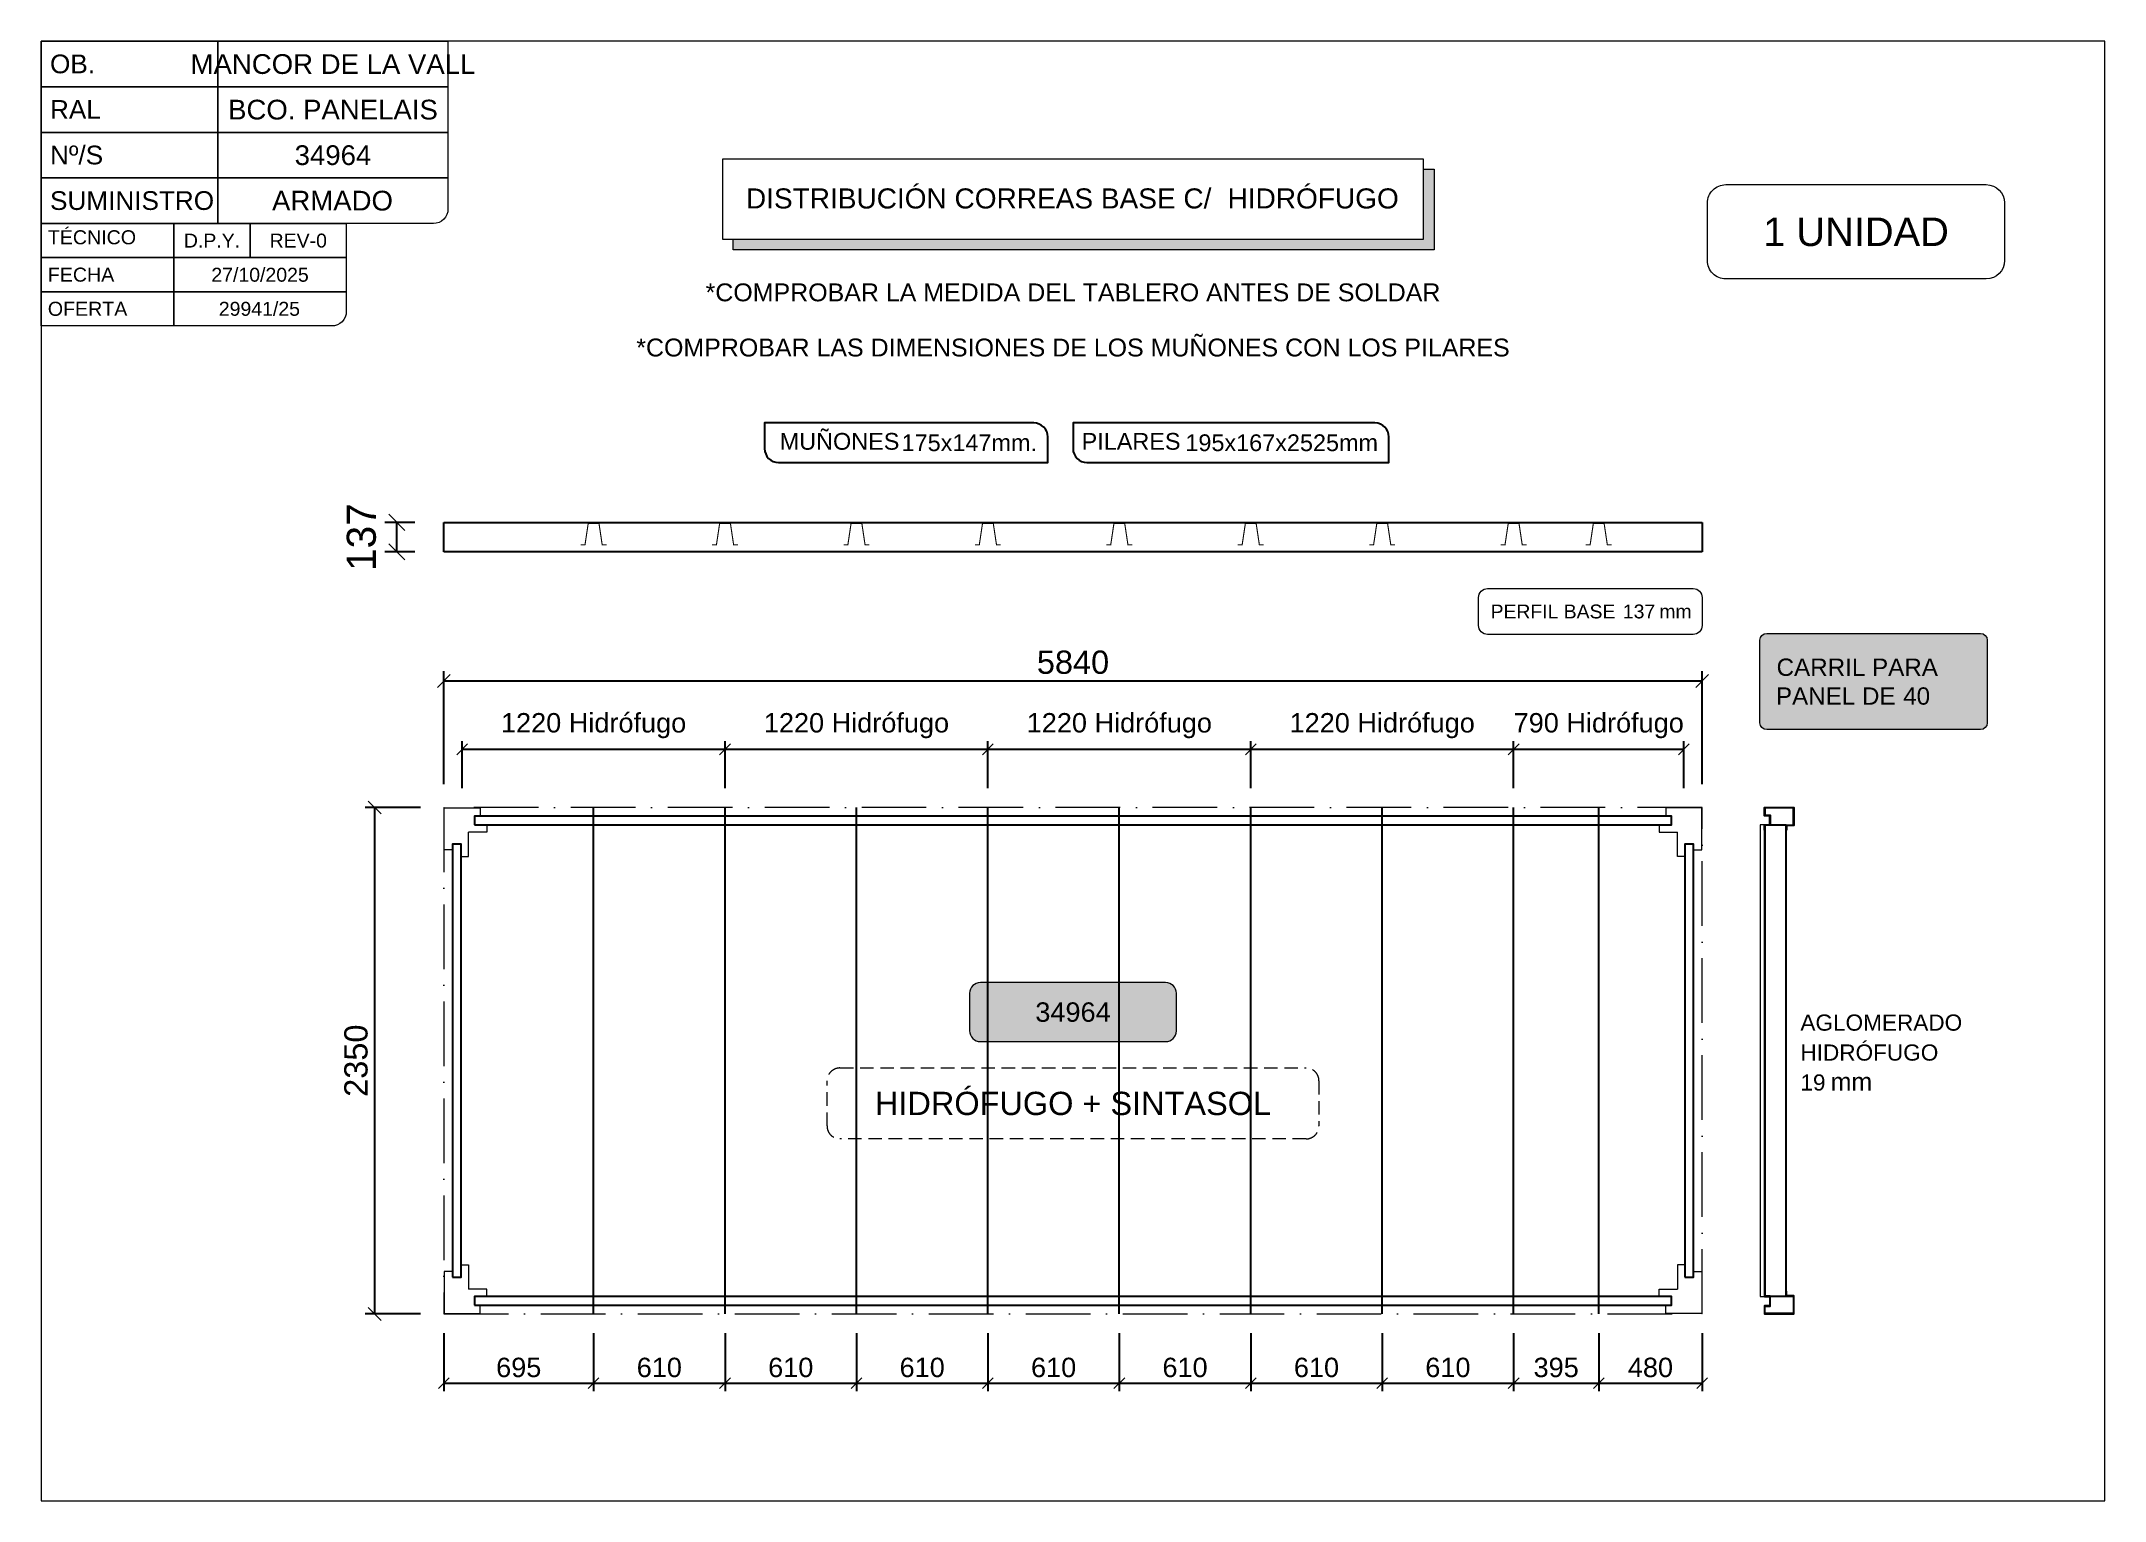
# Model space of a CAD drawing. Header units: millimetres. Extents: x 393890 to 403467, y -111189 to -104417.
import ezdxf
from ezdxf.enums import TextEntityAlignment as Align

# ---------------------------------------------------------------- set-up
doc = ezdxf.new("R2010")
doc.units = ezdxf.units.MM
doc.header["$LTSCALE"] = 25
doc.header["$PDMODE"] = 35
doc.header["$PDSIZE"] = 5
doc.linetypes.add('ACAD_ISO10W100', pattern=[18, 12, -3, 0, -3])
doc.linetypes.add('TRAZOS2', pattern=[0.375, 0.25, -0.125])
for name, color, linetype in [('_A-SOMBREJAT BLANC', 7, 'Continuous'), ('ALZ-CER-DIB', 8, 'Continuous'), ('ALZ-EST-BA-DIB', 3, 'Continuous'), ('CARRIL', 8, 'Continuous'), ('CORREAS', 4, 'Continuous'), ('PL-CER-DIB', 3, 'Continuous'), ('SOMBRAS', 7, 'Continuous'), ('TEXTO', 2, 'Continuous')]:
    doc.layers.add(name, color=color, linetype=linetype)
for name, color, linetype, lineweight in [('Cotas', 1, 'Continuous', 13), ('PL-LIM-CASETA', 8, 'ACAD_ISO10W100', 9), ('PL-PILARES', 2, 'Continuous', 18)]:
    doc.layers.add(name, color=color, linetype=linetype, lineweight=lineweight)
doc.styles.add('ARIAL', font='arial.ttf')
doc.styles.get("Standard").update_dxf_attribs({"font": 'arial.ttf'})
doc.dimstyles.new('PMP-T-50', dxfattribs={"dimscale": 50, "dimtxt": 1.8, "dimasz": 1, "dimexe": 0.75, "dimexo": 1.8, "dimgap": 0.5400000000000001, "dimtad": 1, "dimdec": 0, "dimtxsty": 'ARIAL', "dimblk1": 'OBLIQUE', "dimblk2": 'OBLIQUE', "dimsah": 1, "dimcen": 1, "dimdle": 0.75, "dimazin": 3, "dimtfac": 1, "dimtdec": 0, "dimtmove": 0, "dimatfit": 3, "dimldrblk": 'OBLIQUE'})
doc.dimstyles.new('PMP-T-60', dxfattribs={"dimscale": 60, "dimtxt": 1.8, "dimasz": 1, "dimexe": 0.75, "dimexo": 1.8, "dimgap": 0.5400000000000001, "dimtad": 1, "dimdec": 0, "dimtxsty": 'ARIAL', "dimblk1": 'OBLIQUE', "dimblk2": 'OBLIQUE', "dimsah": 1, "dimcen": 1, "dimdle": 0.75, "dimazin": 3, "dimtfac": 1, "dimtdec": 0, "dimtmove": 0, "dimatfit": 3, "dimldrblk": 'OBLIQUE'})
doc.dimstyles.new('PMP-T-75', dxfattribs={"dimscale": 75, "dimtxt": 1.8, "dimasz": 1, "dimexe": 0.75, "dimexo": 1.8, "dimgap": 0.5400000000000001, "dimtad": 1, "dimdec": 0, "dimtxsty": 'ARIAL', "dimblk1": 'OBLIQUE', "dimblk2": 'OBLIQUE', "dimsah": 1, "dimcen": 1, "dimdle": 0.75, "dimazin": 3, "dimtfac": 1, "dimtdec": 0, "dimtmove": 0, "dimatfit": 3, "dimldrblk": 'OBLIQUE'})

# ---------------------------------------------------------------- blocks, each defined once
blk = doc.blocks.new('_OBLIQUE')
at = {"color": 0, "linetype": 'ByBlock'}
blk.add_line((-0.5, -0.5), (0.5, 0.5), dxfattribs=at)
blk = doc.blocks.new('*D1')
for p, q in [((395758.50298329355, -110412.4), (395758.50298329355, -110680.9)), ((396453.50298329355, -110412.4), (396453.50298329355, -110680.9)), ((395758.50298329355, -110643.4), (396453.50298329355, -110643.4))]:
    blk.add_line(p, q)
at = {"layer": 'Defpoints'}
for p in [(395758.50298329355, -110322.4), (396453.50298329355, -110322.4), (395758.50298329355, -110643.4)]:
    blk.add_point(p, dxfattribs=at)
at = {"layer": 'Cotas', "xscale": 50, "yscale": 50, "rotation": 180}
blk.add_blockref('_OBLIQUE', (395758.50298329355, -110643.4), dxfattribs=at)
at = {"layer": 'Cotas', "xscale": 50, "yscale": 50}
blk.add_blockref('_OBLIQUE', (396453.50298329355, -110643.4), dxfattribs=at)
at = {"layer": 'Cotas', "insert": (396106.00298329355, -110571.4), "char_height": 90, "attachment_point": 5, "style": 'ARIAL'}
blk.add_mtext('695', dxfattribs=at)
blk = doc.blocks.new('*D52')
for p, q in [((396453.50298329355, -110412.4), (396453.50298329355, -110680.9)), ((397063.50298329355, -110412.4), (397063.50298329355, -110680.9)), ((396453.50298329355, -110643.4), (397063.50298329355, -110643.4))]:
    blk.add_line(p, q)
at = {"layer": 'Defpoints'}
for p in [(396453.50298329355, -110322.4), (397063.50298329355, -110322.4), (396453.50298329355, -110643.4)]:
    blk.add_point(p, dxfattribs=at)
at = {"layer": 'Cotas', "xscale": 50, "yscale": 50, "rotation": 180}
blk.add_blockref('_OBLIQUE', (396453.50298329355, -110643.4), dxfattribs=at)
at = {"layer": 'Cotas', "xscale": 50, "yscale": 50}
blk.add_blockref('_OBLIQUE', (397063.50298329355, -110643.4), dxfattribs=at)
at = {"layer": 'Cotas', "insert": (396758.50298329355, -110571.4), "char_height": 90, "attachment_point": 5, "style": 'ARIAL'}
blk.add_mtext('610', dxfattribs=at)
blk = doc.blocks.new('*D53')
for p, q in [((397063.50298329355, -110412.4), (397063.50298329355, -110680.9)), ((397673.50298329355, -110412.4), (397673.50298329355, -110680.9)), ((397063.50298329355, -110643.4), (397673.50298329355, -110643.4))]:
    blk.add_line(p, q)
at = {"layer": 'Defpoints'}
for p in [(397063.50298329355, -110322.4), (397673.50298329355, -110322.4), (397063.50298329355, -110643.4)]:
    blk.add_point(p, dxfattribs=at)
at = {"layer": 'Cotas', "xscale": 50, "yscale": 50, "rotation": 180}
blk.add_blockref('_OBLIQUE', (397063.50298329355, -110643.4), dxfattribs=at)
at = {"layer": 'Cotas', "xscale": 50, "yscale": 50}
blk.add_blockref('_OBLIQUE', (397673.50298329355, -110643.4), dxfattribs=at)
at = {"layer": 'Cotas', "insert": (397368.50298329355, -110571.4), "char_height": 90, "attachment_point": 5, "style": 'ARIAL'}
blk.add_mtext('610', dxfattribs=at)
blk = doc.blocks.new('*D69')
for p, q in [((397673.50298329355, -110412.4), (397673.50298329355, -110680.9)), ((398283.50298329355, -110412.4), (398283.50298329355, -110680.9)), ((397673.50298329355, -110643.4), (398283.50298329355, -110643.4))]:
    blk.add_line(p, q)
at = {"layer": 'Defpoints'}
for p in [(397673.50298329355, -110322.4), (398283.50298329355, -110322.4), (397673.50298329355, -110643.4)]:
    blk.add_point(p, dxfattribs=at)
at = {"layer": 'Cotas', "xscale": 50, "yscale": 50, "rotation": 180}
blk.add_blockref('_OBLIQUE', (397673.50298329355, -110643.4), dxfattribs=at)
at = {"layer": 'Cotas', "xscale": 50, "yscale": 50}
blk.add_blockref('_OBLIQUE', (398283.50298329355, -110643.4), dxfattribs=at)
at = {"layer": 'Cotas', "insert": (397978.50298329355, -110571.4), "char_height": 90, "attachment_point": 5, "style": 'ARIAL'}
blk.add_mtext('610', dxfattribs=at)
blk = doc.blocks.new('*D70')
for p, q in [((398283.50298329355, -110412.4), (398283.50298329355, -110680.9)), ((398893.50298329355, -110412.4), (398893.50298329355, -110680.9)), ((398283.50298329355, -110643.4), (398893.50298329355, -110643.4))]:
    blk.add_line(p, q)
at = {"layer": 'Defpoints'}
for p in [(398283.50298329355, -110322.4), (398893.50298329355, -110322.4), (398283.50298329355, -110643.4)]:
    blk.add_point(p, dxfattribs=at)
at = {"layer": 'Cotas', "xscale": 50, "yscale": 50, "rotation": 180}
blk.add_blockref('_OBLIQUE', (398283.50298329355, -110643.4), dxfattribs=at)
at = {"layer": 'Cotas', "xscale": 50, "yscale": 50}
blk.add_blockref('_OBLIQUE', (398893.50298329355, -110643.4), dxfattribs=at)
at = {"layer": 'Cotas', "insert": (398588.50298329355, -110571.4), "char_height": 90, "attachment_point": 5, "style": 'ARIAL'}
blk.add_mtext('610', dxfattribs=at)
blk = doc.blocks.new('*D71')
for p, q in [((398893.50298329355, -110412.4), (398893.50298329355, -110680.9)), ((399503.50298329355, -110412.4), (399503.50298329355, -110680.9)), ((398893.50298329355, -110643.4), (399503.50298329355, -110643.4))]:
    blk.add_line(p, q)
at = {"layer": 'Defpoints'}
for p in [(398893.50298329355, -110322.4), (399503.50298329355, -110322.4), (398893.50298329355, -110643.4)]:
    blk.add_point(p, dxfattribs=at)
at = {"layer": 'Cotas', "xscale": 50, "yscale": 50, "rotation": 180}
blk.add_blockref('_OBLIQUE', (398893.50298329355, -110643.4), dxfattribs=at)
at = {"layer": 'Cotas', "xscale": 50, "yscale": 50}
blk.add_blockref('_OBLIQUE', (399503.50298329355, -110643.4), dxfattribs=at)
at = {"layer": 'Cotas', "insert": (399198.50298329355, -110571.4), "char_height": 90, "attachment_point": 5, "style": 'ARIAL'}
blk.add_mtext('610', dxfattribs=at)
blk = doc.blocks.new('*D72')
for p, q in [((399503.50298329355, -110412.4), (399503.50298329355, -110680.9)), ((400113.50298329355, -110412.4), (400113.50298329355, -110680.9)), ((399503.50298329355, -110643.4), (400113.50298329355, -110643.4))]:
    blk.add_line(p, q)
at = {"layer": 'Defpoints'}
for p in [(399503.50298329355, -110322.4), (400113.50298329355, -110322.4), (399503.50298329355, -110643.4)]:
    blk.add_point(p, dxfattribs=at)
at = {"layer": 'Cotas', "xscale": 50, "yscale": 50, "rotation": 180}
blk.add_blockref('_OBLIQUE', (399503.50298329355, -110643.4), dxfattribs=at)
at = {"layer": 'Cotas', "xscale": 50, "yscale": 50}
blk.add_blockref('_OBLIQUE', (400113.50298329355, -110643.4), dxfattribs=at)
at = {"layer": 'Cotas', "insert": (399808.50298329355, -110571.4), "char_height": 90, "attachment_point": 5, "style": 'ARIAL'}
blk.add_mtext('610', dxfattribs=at)
blk = doc.blocks.new('*D73')
for p, q in [((400113.50298329355, -110412.4), (400113.50298329355, -110680.9)), ((400723.50298329355, -110412.4), (400723.50298329355, -110680.9)), ((400113.50298329355, -110643.4), (400723.50298329355, -110643.4))]:
    blk.add_line(p, q)
at = {"layer": 'Defpoints'}
for p in [(400113.50298329355, -110322.4), (400723.50298329355, -110322.4), (400113.50298329355, -110643.4)]:
    blk.add_point(p, dxfattribs=at)
at = {"layer": 'Cotas', "xscale": 50, "yscale": 50, "rotation": 180}
blk.add_blockref('_OBLIQUE', (400113.50298329355, -110643.4), dxfattribs=at)
at = {"layer": 'Cotas', "xscale": 50, "yscale": 50}
blk.add_blockref('_OBLIQUE', (400723.50298329355, -110643.4), dxfattribs=at)
at = {"layer": 'Cotas', "insert": (400418.50298329355, -110571.4), "char_height": 90, "attachment_point": 5, "style": 'ARIAL'}
blk.add_mtext('610', dxfattribs=at)
blk = doc.blocks.new('*D74')
for p, q in [((400723.50298329355, -110412.4), (400723.50298329355, -110680.9)), ((401118.50298329355, -110412.4), (401118.50298329355, -110680.9)), ((400723.50298329355, -110643.4), (401118.50298329355, -110643.4))]:
    blk.add_line(p, q)
at = {"layer": 'Defpoints'}
for p in [(400723.50298329355, -110322.4), (401118.50298329355, -110322.4), (400723.50298329355, -110643.4)]:
    blk.add_point(p, dxfattribs=at)
at = {"layer": 'Cotas', "xscale": 50, "yscale": 50, "rotation": 180}
blk.add_blockref('_OBLIQUE', (400723.50298329355, -110643.4), dxfattribs=at)
at = {"layer": 'Cotas', "xscale": 50, "yscale": 50}
blk.add_blockref('_OBLIQUE', (401118.50298329355, -110643.4), dxfattribs=at)
at = {"layer": 'Cotas', "insert": (400921.00298329355, -110571.4), "char_height": 90, "attachment_point": 5, "style": 'ARIAL'}
blk.add_mtext('395', dxfattribs=at)
blk = doc.blocks.new('*D75')
for p, q in [((401118.50298329355, -110412.4), (401118.50298329355, -110680.9)), ((401598.50298329355, -110412.4), (401598.50298329355, -110680.9)), ((401118.50298329355, -110643.4), (401598.50298329355, -110643.4))]:
    blk.add_line(p, q)
at = {"layer": 'Defpoints'}
for p in [(401118.50298329355, -110322.4), (401598.50298329355, -110322.4), (401118.50298329355, -110643.4)]:
    blk.add_point(p, dxfattribs=at)
at = {"layer": 'Cotas', "xscale": 50, "yscale": 50, "rotation": 180}
blk.add_blockref('_OBLIQUE', (401118.50298329355, -110643.4), dxfattribs=at)
at = {"layer": 'Cotas', "xscale": 50, "yscale": 50}
blk.add_blockref('_OBLIQUE', (401598.50298329355, -110643.4), dxfattribs=at)
at = {"layer": 'Cotas', "insert": (401358.50298329355, -110571.4), "char_height": 90, "attachment_point": 5, "style": 'ARIAL'}
blk.add_mtext('480', dxfattribs=at)
blk = doc.blocks.new('*D76')
for p, q in [((395758.50298329355, -107864.4), (395758.50298329355, -107340.4)), ((401598.50298329355, -107864.4), (401598.50298329355, -107340.4)), ((395758.50298329355, -107385.4), (401598.50298329355, -107385.4))]:
    blk.add_line(p, q)
at = {"layer": 'Defpoints'}
for p in [(395758.50298329355, -107385.4), (395758.50298329355, -107972.4), (401598.50298329355, -107972.4)]:
    blk.add_point(p, dxfattribs=at)
at = {"layer": 'Cotas', "xscale": 60, "yscale": 60, "rotation": 180}
blk.add_blockref('_OBLIQUE', (395758.50298329355, -107385.4), dxfattribs=at)
at = {"layer": 'Cotas', "xscale": 60, "yscale": 60}
blk.add_blockref('_OBLIQUE', (401598.50298329355, -107385.4), dxfattribs=at)
at = {"layer": 'Cotas', "insert": (398678.50298329355, -107299), "char_height": 108, "attachment_point": 5, "style": 'ARIAL'}
blk.add_mtext('5840', dxfattribs=at)
blk = doc.blocks.new('*D77')
for p, q in [((395843.50298329355, -107882.4), (395843.50298329355, -107664.9)), ((395843.50298329355, -107702.4), (397063.50298329355, -107702.4)), ((397063.50298329355, -107882.4), (397063.50298329355, -107664.9))]:
    blk.add_line(p, q)
at = {"layer": 'Defpoints'}
for p in [(395843.50298329355, -107702.4), (395843.50298329355, -107972.4), (397063.50298329355, -107972.4)]:
    blk.add_point(p, dxfattribs=at)
at = {"layer": 'Cotas', "xscale": 50, "yscale": 50, "rotation": 180}
blk.add_blockref('_OBLIQUE', (395843.50298329355, -107702.4), dxfattribs=at)
at = {"layer": 'Cotas', "xscale": 50, "yscale": 50}
blk.add_blockref('_OBLIQUE', (397063.50298329355, -107702.4), dxfattribs=at)
at = {"layer": 'Cotas', "insert": (396453.50298329355, -107592.9), "char_height": 90, "attachment_point": 5, "style": 'ARIAL'}
blk.add_mtext('1220 Hidrófugo', dxfattribs=at)
blk = doc.blocks.new('*D78')
for p, q in [((397063.50298329355, -107882.4), (397063.50298329355, -107664.9)), ((397063.50298329355, -107702.4), (398283.50298329355, -107702.4)), ((398283.50298329355, -107882.4), (398283.50298329355, -107664.9))]:
    blk.add_line(p, q)
at = {"layer": 'Defpoints'}
for p in [(397063.50298329355, -107702.4), (397063.50298329355, -107972.4), (398283.50298329355, -107972.4)]:
    blk.add_point(p, dxfattribs=at)
at = {"layer": 'Cotas', "xscale": 50, "yscale": 50, "rotation": 180}
blk.add_blockref('_OBLIQUE', (397063.50298329355, -107702.4), dxfattribs=at)
at = {"layer": 'Cotas', "xscale": 50, "yscale": 50}
blk.add_blockref('_OBLIQUE', (398283.50298329355, -107702.4), dxfattribs=at)
at = {"layer": 'Cotas', "insert": (397673.50298329355, -107592.9), "char_height": 90, "attachment_point": 5, "style": 'ARIAL'}
blk.add_mtext('1220 Hidrófugo', dxfattribs=at)
blk = doc.blocks.new('*D252')
for p, q in [((398283.50298329355, -107882.4), (398283.50298329355, -107664.9)), ((398283.50298329355, -107702.4), (399503.50298329355, -107702.4)), ((399503.50298329355, -107882.4), (399503.50298329355, -107664.9))]:
    blk.add_line(p, q)
at = {"layer": 'Defpoints'}
for p in [(398283.50298329355, -107702.4), (398283.50298329355, -107972.4), (399503.50298329355, -107972.4)]:
    blk.add_point(p, dxfattribs=at)
at = {"layer": 'Cotas', "xscale": 50, "yscale": 50, "rotation": 180}
blk.add_blockref('_OBLIQUE', (398283.50298329355, -107702.4), dxfattribs=at)
at = {"layer": 'Cotas', "xscale": 50, "yscale": 50}
blk.add_blockref('_OBLIQUE', (399503.50298329355, -107702.4), dxfattribs=at)
at = {"layer": 'Cotas', "insert": (398893.50298329355, -107592.9), "char_height": 90, "attachment_point": 5, "style": 'ARIAL'}
blk.add_mtext('1220 Hidrófugo', dxfattribs=at)
blk = doc.blocks.new('*D253')
for p, q in [((399503.50298329355, -107882.4), (399503.50298329355, -107664.9)), ((399503.50298329355, -107702.4), (400723.50298329355, -107702.4)), ((400723.50298329355, -107882.4), (400723.50298329355, -107664.9))]:
    blk.add_line(p, q)
at = {"layer": 'Defpoints'}
for p in [(399503.50298329355, -107702.4), (399503.50298329355, -107972.4), (400723.50298329355, -107972.4)]:
    blk.add_point(p, dxfattribs=at)
at = {"layer": 'Cotas', "xscale": 50, "yscale": 50, "rotation": 180}
blk.add_blockref('_OBLIQUE', (399503.50298329355, -107702.4), dxfattribs=at)
at = {"layer": 'Cotas', "xscale": 50, "yscale": 50}
blk.add_blockref('_OBLIQUE', (400723.50298329355, -107702.4), dxfattribs=at)
at = {"layer": 'Cotas', "insert": (400113.50298329355, -107592.9), "char_height": 90, "attachment_point": 5, "style": 'ARIAL'}
blk.add_mtext('1220 Hidrófugo', dxfattribs=at)
blk = doc.blocks.new('*D254')
for p, q in [((400723.50298329355, -107882.4), (400723.50298329355, -107664.9)), ((400723.50298329355, -107702.4), (401513.50298329355, -107702.4)), ((401513.50298329355, -107882.4), (401513.50298329355, -107664.9))]:
    blk.add_line(p, q)
at = {"layer": 'Defpoints'}
for p in [(400723.50298329355, -107702.4), (400723.50298329355, -107972.4), (401513.50298329355, -107972.4)]:
    blk.add_point(p, dxfattribs=at)
at = {"layer": 'Cotas', "xscale": 50, "yscale": 50, "rotation": 180}
blk.add_blockref('_OBLIQUE', (400723.50298329355, -107702.4), dxfattribs=at)
at = {"layer": 'Cotas', "xscale": 50, "yscale": 50}
blk.add_blockref('_OBLIQUE', (401513.50298329355, -107702.4), dxfattribs=at)
at = {"layer": 'Cotas', "insert": (401118.50298329355, -107592.9), "char_height": 90, "attachment_point": 5, "style": 'ARIAL'}
blk.add_mtext('790 Hidrófugo', dxfattribs=at)
blk = doc.blocks.new('*D255')
for p, q in [((395650.50298329355, -107972.4), (395392.50298329355, -107972.4)), ((395437.50298329355, -110322.4), (395437.50298329355, -107972.4)), ((395650.50298329355, -110322.4), (395392.50298329355, -110322.4))]:
    blk.add_line(p, q)
at = {"layer": 'Defpoints'}
for p in [(395758.50298329355, -107972.4), (395437.50298329355, -110322.4), (395758.50298329355, -110322.4)]:
    blk.add_point(p, dxfattribs=at)
at = {"layer": 'Cotas', "xscale": 60, "yscale": 60}
for p, rotation in [((395437.50298329355, -107972.4), 90), ((395437.50298329355, -110322.4), 270)]:
    blk.add_blockref('_OBLIQUE', p, dxfattribs=dict(at, rotation=rotation))
at = {"layer": 'Cotas', "insert": (395351.10298329353, -109147.4), "char_height": 108, "attachment_point": 5, "rotation": 90, "style": 'ARIAL'}
blk.add_mtext('2350', dxfattribs=at)
blk = doc.blocks.new('CORREA BASE')
at = {"layer": 'ALZ-CER-DIB', "const_width": 5}
blk.add_lwpolyline([(-60, -100), (-40, -100), (-25, 0), (25, 0), (40, -100), (60, -100)], dxfattribs=at)
blk = doc.blocks.new('*D318')
for p, q in [((395623.50298329355, -106649.4), (395484.25298329355, -106649.4)), ((395540.50298329355, -106786.4), (395540.50298329355, -106649.4)), ((395623.50298329355, -106786.4), (395484.25298329355, -106786.4))]:
    blk.add_line(p, q)
at = {"layer": 'Defpoints'}
for p in [(395758.50298329355, -106649.4), (395540.50298329355, -106786.4), (395758.50298329355, -106786.4)]:
    blk.add_point(p, dxfattribs=at)
at = {"layer": 'Cotas', "xscale": 75, "yscale": 75}
for p, rotation in [((395540.50298329355, -106649.4), 270), ((395540.50298329355, -106786.4), 90)]:
    blk.add_blockref('_OBLIQUE', p, dxfattribs=dict(at, rotation=rotation))
at = {"layer": 'Cotas', "insert": (395376.25298329355, -106717.9), "char_height": 135, "attachment_point": 5, "rotation": 90, "style": 'ARIAL'}
blk.add_mtext('137', dxfattribs=at)
blk = doc.blocks.new('BLOQUE TABLERO SECCIÓN')
at = {"layer": 'TEXTO', "style": 'ARIAL'}
blk.add_text('mm', height=82.86719530218696, dxfattribs=at).set_placement((140.3872687756084, 0))
for tag, p in [('TIPO_TABLERO', (5.82077e-11, 255.7915899659128)), ('TABLERO', (0, 116.7941578751342)), ('NÚMERO_GROSOR_TABLERO', (0, -22.20327421555703))]:
    blk.add_attdef(tag, text='', height=75, dxfattribs=at).set_placement(p, align=Align.BOTTOM_LEFT)
blk = doc.blocks.new('RECUADRO H PERFIL BASE Xmm')
at = {"layer": 'Cotas', "color": 4}
blk.add_lwpolyline([(-996.3547588953516, 106.3174893479154), (-41.34864671132527, 106.3174893479154, -0.4142135623730951), (0, 64.96884263664833), (0, -64.96884263664833, -0.4142135623730951), (-41.34864671132527, -106.3174893479154), (-996.3547588953516, -106.3174893479154, -0.4142135623730951), (-1037.70340560656, -64.96884263664833), (-1037.70340560656, 64.96884263664833, -0.4142135623730951)], format="xyb", close=True, dxfattribs=at)
at = {"layer": 'TEXTO', "color": 4, "style": 'ARIAL'}
for s, p in [('PERFIL BASE', (-981.7459112281794, -32.14687481688452)), ('mm', (-198.6054207630805, -32.14687481688452))]:
    blk.add_text(s, height=64.29374963378903, dxfattribs=at).set_placement(p)
blk.add_attdef('HBASE', text='', height=64.29374963378903, dxfattribs=at).set_placement((-367.7164143821574, -51.1806315297581), align=Align.BOTTOM_LEFT)
blk = doc.blocks.new('RECUADROS MEDIDAS PILARES - MUÑONES')
at = {"layer": 'TEXTO', "color": 5}
for points in [[(-181.7848605138133, 0), (-1431.506919385923, 0), (-1431.506919385923, -118.572536593565, 0.4142135623730951), (-1366.661986156832, -183.417469822627), (-116.9399272845476, -183.417469822627), (-116.9399272845476, -64.84493322912022, 0.4142135623730951)], [(1401.150586014671, 0), (0, 0), (0, -118.572536593565, 0.4142135623730951), (64.84493322909111, -183.417469822627), (1465.995519243588, -183.417469822627), (1465.995519243588, -64.84493322912022, 0.4142135623730951)]]:
    blk.add_lwpolyline(points, format="xyb", close=True, dxfattribs=at)
at = {"layer": 'TEXTO', "color": 5, "style": 'ARIAL'}
for s, p in [(' MUÑONES ', (-1391.560626826074, -124.1830782154284)), ('PILARES ', (39.94629256002372, -124.1830782154284))]:
    blk.add_text(s, height=77.8139198748949, dxfattribs=at).set_placement(p)
for tag, p in [('MUÑONES', (-167.1637285270844, -91.70873491129896)), ('PILARES', (1415.771718001051, -91.70873491129896))]:
    blk.add_attdef(tag, text='', height=77.8139198748949, dxfattribs=at).set_placement(p, align=Align.MIDDLE_RIGHT)
blk = doc.blocks.new('RECUADRO TÍTULO PLANO')
at = {"layer": '_A-SOMBREJAT BLANC'}
h = blk.add_hatch(color=7, dxfattribs=at)
h.dxf.hatch_style = 1
h.paths.add_polyline_path([(1676.562965167686, -47.15003236467601), (1625.051092675828, -47.15003236467601), (1625.051092675828, -374.2477432525484), (-1577.90106031124, -374.2477432525484), (-1577.90106031124, -421.3977756172243), (1676.562965167686, -421.3977756172243)])
at = {"layer": 'Cotas'}
blk.add_lwpolyline([(-1625.051092675828, 0), (1625.051092675828, 0), (1625.051092675828, -374.2477432525484), (-1625.051092675828, -374.2477432525484)], close=True, dxfattribs=at)
blk.add_lwpolyline([(1625.051092675828, -47.15003236467601), (1676.562965167686, -47.15003236467601), (1676.562965167686, -421.3977756172243), (-1577.90106031124, -421.3977756172243), (-1577.90106031124, -374.2477432525484)], dxfattribs=at)
at = {"layer": 'TEXTO', "style": 'ARIAL'}
blk.add_text('DISTRIBUCIÓN CORREAS BASE C/', height=93.09413147860595, dxfattribs=at).set_placement((-1517.966445282858, -229.8752468653838))
blk.add_attdef('TABLERO', (717.3500722852768, -229.8752468653983), '', height=93.09413147860595, dxfattribs=at)
blk = doc.blocks.new('RECUADRO NÚMERO DE UD (MÓDULOS) NUMERO SERIE')
at = {"layer": 'Cotas', "color": 6}
blk.add_lwpolyline([(-604.5467599338735, 218.6583502332942), (604.5467599336407, 218.658350233236, -0.4142135623730951), (689.5866431149769, 133.6184670520742), (689.5866431149769, -133.6184670520451, -0.4142135623730951), (604.5467599336407, -218.6583502332651), (-604.5467599338735, -218.6583502332069, -0.4142135623730951), (-689.5866431149769, -133.6184670520451), (-689.5866431149769, 133.6184670520742, -0.4142135623730951)], format="xyb", close=True, dxfattribs=at)
at = {"layer": 'TEXTO', "color": 6, "style": 'ARIAL'}
blk.add_attdef('4UNIDADES_1UNIDAD', text='', height=132.2300339432307, dxfattribs=at).set_placement((5.82077e-11, 1.45519e-11), align=Align.MIDDLE_CENTER)
blk = doc.blocks.new('CARRIL PARA PANEL DE Xmm')
at = {"layer": '_A-SOMBREJAT BLANC', "transparency": 33554495}
h = blk.add_hatch(color=3, dxfattribs=at)
h.dxf.hatch_style = 1
edge = h.paths.add_edge_path()
edge.add_line((22.15878310450353, 437.3994974235393), (1014.679533042188, 437.3994974235393))
edge.add_arc((1014.679533042188, 406.0622458585859), 31.33725156495331, -2.8421709430404007e-13, 89.99999999999977, ccw=False)
edge.add_line((1046.016784607141, 406.0622458585858), (1046.016784607141, 22.15878310422704))
edge.add_arc((1014.679533042188, 22.15878310422687), 31.33725156495325, -89.99999999999977, 2.8421709430404007e-13, ccw=False)
edge.add_line((1014.679533042188, -9.178468460726435), (22.15878310450353, -9.178468460726435))
edge.add_arc((22.15878310450353, 22.15878310422704), 31.33725156495347, 180, 270, ccw=False)
edge.add_line((-9.178468460449947, 22.15878310422704), (-9.178468460449947, 406.0622458585858))
edge.add_arc((22.15878310450353, 406.0622458585858), 31.33725156495348, 90, 180, ccw=False)
at = {"layer": 'Cotas', "color": 2, "elevation": 14394.58967002658}
blk.add_lwpolyline([(22.15878310450353, 437.3994974235393), (1014.679533042188, 437.3994974235393, -0.4142135623730951), (1046.016784607141, 406.0622458585858), (1046.016784607141, 22.15878310422704, -0.4142135623730951), (1014.679533042188, -9.178468460726435), (22.15878310450353, -9.178468460726435, -0.4142135623730951), (-9.178468460449947, 22.15878310422704), (-9.178468460449947, 406.0622458585858, -0.4142135623730951)], format="xyb", close=True, dxfattribs=at)
at = {"layer": 'TEXTO', "style": 'ARIAL'}
for s, p in [('CARRIL PARA', (68.08760014281143, 240.2176428178063, 14394.58967002658)), ('PANEL DE', (65.0172483328497, 106.2552692050667, 14394.58967002658))]:
    blk.add_text(s, height=80.377424167644, dxfattribs=at).set_placement(p)
blk.add_attdef('CARRIL', text='', height=80.377424167644, dxfattribs=at).set_placement((655.6558651892701, 82.4600426779507), align=Align.BOTTOM_LEFT)
blk = doc.blocks.new('RECUADRO TABLERO Y SUELO')
at = {"layer": 'Cotas', "linetype": 'TRAZOS2', "ltscale": 10, "transparency": 33554559}
blk.add_lwpolyline([(-1081.597046915442, 164.5221550817659), (1081.597046915267, 164.5221550817659, -0.4142135623730951), (1141.546507990686, 104.5726940063759), (1141.546507990686, -104.5726940063468, -0.4142135623730951), (1081.597046915267, -164.5221550817659), (-1081.597046915442, -164.5221550817659, -0.4142135623730951), (-1141.546507990744, -104.5726940063468), (-1141.546507990744, 104.5726940063759, -0.4142135623730951)], format="xyb", close=True, dxfattribs=at)
at = {"layer": 'TEXTO', "style": 'ARIAL'}
blk.add_attdef('TABLERO_SUELO', text='', height=107.909, dxfattribs=at).set_placement((0, 0), align=Align.MIDDLE_CENTER)
blk = doc.blocks.new('BLOQUE NÚMERO SERIE')
at = {"layer": 'SOMBRAS', "transparency": 33554495}
h = blk.add_hatch(color=3, dxfattribs=at)
h.dxf.hatch_style = 1
edge = h.paths.add_edge_path()
edge.add_arc((-429.924127841863, 87.21737621192), 50.00000000008729, 89.99999999989988, 179.9999999998999)
edge.add_line((-479.9241278419502, 87.21737621200737), (-479.9241278419502, -87.21737621199283))
edge.add_arc((-429.9241278418629, -87.21737621190547), 50.00000000008731, 180.0000000001, 270.0000000001001)
edge.add_line((-429.9241278417756, -137.2173762119928), (429.9241278416594, -137.2173762119928))
edge.add_arc((429.9241278417175, -87.21737621193466), 50.00000000005811, 269.9999999999333, 359.9999999999334)
edge.add_line((479.9241278417756, -87.21737621199281), (479.9241278417756, 87.21737621200737))
edge.add_arc((429.9241278417176, 87.21737621194919), 50.00000000005804, 6.66522e-11, 90.0000000000667)
edge.add_line((429.9241278416594, 137.2173762120073), (-429.9241278417757, 137.2173762120073))
at = {"layer": 'Cotas', "color": 2}
blk.add_lwpolyline([(-429.9241278417756, 137.2173762120073, 0.4142135623730951), (-479.9241278419502, 87.21737621200737), (-479.9241278419502, -87.21737621199281, 0.4142135623730951), (-429.9241278417756, -137.2173762119928), (429.9241278416594, -137.2173762119928, 0.4142135623730951), (479.9241278417756, -87.21737621199281), (479.9241278417756, 87.21737621200737, 0.4142135623730951), (429.9241278416594, 137.2173762120073)], format="xyb", close=True, dxfattribs=at)
at = {"layer": 'TEXTO', "style": 'ARIAL'}
blk.add_attdef('SERIE', text='', height=90, dxfattribs=at).set_placement((-1.164153e-10, 1.45519e-11), align=Align.MIDDLE_CENTER)
blk = doc.blocks.new('PL - pilar 2300')
at = {"layer": 'PL-PILARES'}
for p, q in [((-200, -79.99999999997091), (-141.9999999998836, -80)), ((-200, -79.99999999997091), (-200, -114.9999999999709)), ((-169, -2.0000000000291), (-169, -40.0000000000291)), ((-2, -2.0000000000291), (-169, -2.0000000000291)), ((-169, -40.0000000000291), (-141.9999999999418, -40)), ((-141.9999999999418, -40), (-141.9999999998836, -80)), ((0, -1.45519e-11), (-2, -1.45519e-11)), ((-2, -197.0000000000291), (-2, -2.0000000000291)), ((-200, -114.9999999999709), (-114.9999999999418, -114.9999999999709)), ((-114.9999999998836, -228.0000000000291), (-114.9999999999418, -114.9999999999709)), ((-40, -170.0000000000291), (-79.99999999994179, -170.0000000000291)), ((-79.99999999994179, -170.0000000000291), (-79.99999999994179, -228.0000000000291)), ((-40, -170.0000000000291), (-40, -197.0000000000291)), ((-79.99999999988357, -228.0000000000291), (-114.9999999998836, -228.0000000000291))]:
    blk.add_line(p, q, dxfattribs=at)
blk.add_lwpolyline([(-40, -197.0000000000291), (-2, -197.0000000000291)], dxfattribs=at)

msp = doc.modelspace()

# ---------------------------------------------------------------- linework, layer by layer
at = {"layer": 'ALZ-EST-BA-DIB'}
for p, q in [((395758.50298329355, -106786.4), (395758.50298329355, -106649.4)), ((395758.50298329355, -106649.4), (401598.50298329355, -106649.4)), ((401598.50298329355, -106649.4), (401598.50298329355, -106786.4)), ((401598.50298329355, -106786.4), (395758.50298329355, -106786.4))]:
    msp.add_line(p, q, dxfattribs=at)
at = {"layer": 'CARRIL', "color": 8}
for points in [[(395900.50298329355, -108052.4), (401456.50298329355, -108052.4), (401456.50298329355, -108012.4), (395900.50298329355, -108012.4)], [(395798.50298329355, -110152.4), (395838.50298329355, -110152.4), (395838.50298329355, -108142.4), (395798.50298329355, -108142.4)], [(401518.50298329355, -110152.4), (401558.50298329355, -110152.4), (401558.50298329355, -108142.4), (401518.50298329355, -108142.4)], [(395900.50298329355, -110282.4), (401456.50298329355, -110282.4), (401456.50298329355, -110242.4), (395900.50298329355, -110242.4)]]:
    msp.add_lwpolyline(points, close=True, dxfattribs=at)
at = {"layer": 'CORREAS', "color": 4}
for p, q in [((396453.50298329355, -110322.4), (396453.50298329355, -107972.4)), ((397063.50298329355, -110322.4), (397063.50298329355, -107972.4)), ((397673.50298329355, -110322.4), (397673.50298329355, -107972.4)), ((398283.50298329355, -110322.4), (398283.50298329355, -107972.4)), ((398893.50298329355, -110322.4), (398893.50298329355, -107972.4)), ((399503.50298329355, -110322.4), (399503.50298329355, -107972.4)), ((400113.50298329355, -110322.4), (400113.50298329355, -107972.4)), ((400723.50298329355, -110322.4), (400723.50298329355, -107972.4)), ((401118.50298329355, -110322.4), (401118.50298329355, -107972.4))]:
    msp.add_line(p, q, dxfattribs=at)
msp.add_lwpolyline([(401889.50298329355, -110240.4), (401988.50298329355, -110240.4), (401988.50298329355, -108054.4), (401889.50298329355, -108054.4)], close=True, dxfattribs=at)
at = {"layer": 'Cotas'}
for points in [[(393890, -104416.81352374864), (394709.98983295547, -104416.81352374864), (394709.98983295547, -104628.21416583343), (393890, -104628.21416583343)], [(393890, -111189.4), (403466.9582703263, -111189.4), (403466.9582703263, -104416.81352374864), (393890, -104416.81352374864)], [(394709.98983295547, -104416.81352374864), (395777.6588980336, -104416.81352374864), (395777.6588980336, -104628.21416583343), (394709.98983295547, -104628.21416583343)], [(393890, -104628.21416583343), (394709.98983295547, -104628.21416583343), (394709.98983295547, -104839.61480791838), (393890, -104839.61480791838)], [(394709.98983295547, -104628.21416583343), (395777.6588980336, -104628.21416583343), (395777.6588980336, -104839.61480791838), (394709.98983295547, -104839.61480791838)], [(393890, -104839.61480791838), (394709.98983295547, -104839.61480791838), (394709.98983295547, -105051.01545000313), (393890, -105051.01545000313)], [(394709.98983295547, -104839.61480791838), (395777.6588980336, -104839.61480791838), (395777.6588980336, -105051.01545000313), (394709.98983295547, -105051.01545000313)], [(393890, -105051.01545000313), (394709.98983295547, -105051.01545000313), (394709.98983295547, -105262.41609208808), (393890, -105262.41609208808)], [(393890, -105262.41609208808), (394504.9923747157, -105262.41609208808), (394504.9923747157, -105420.96657365178), (393890, -105420.96657365178)], [(394504.9923747157, -105262.41609208808), (395305.7441735248, -105262.41609208808), (395305.7441735248, -105420.96657365178), (394504.9923747157, -105420.96657365178)], [(394859.7441705332, -105262.41609208808), (394859.7441705332, -105420.96657365178)], [(393890, -105420.96657365178), (394504.9923747157, -105420.96657365178), (394504.9923747157, -105579.51705521542), (393890, -105579.51705521542)], [(394504.9923747157, -105420.96657365178), (395305.7441735248, -105420.96657365178), (395305.7441735248, -105579.51705521542), (394504.9923747157, -105579.51705521542)], [(393890, -105579.51705521542), (394504.9923747157, -105579.51705521542), (394504.9923747157, -105738.06753677908), (393890, -105738.06753677908)]]:
    msp.add_lwpolyline(points, close=True, dxfattribs=at)
for points in [[(394709.98983295547, -105051.01545000313), (395777.6588980336, -105051.01545000313), (395777.6588980336, -105194.9708052174, -0.4142135623730951), (395710.21668679, -105262.41609208808), (394709.98983295547, -105262.41609208808)], [(394504.9923747157, -105579.51705521542), (395305.7441735248, -105579.51705521542), (395305.7441735248, -105670.6222499084, -0.4142135623730951), (395238.30196228175, -105738.06753677908), (394504.9923747157, -105738.06753677908)]]:
    msp.add_lwpolyline(points, format="xyb", close=True, dxfattribs=at)
at = {"layer": 'Cotas', "color": 2}
msp.add_lwpolyline([(401868.50298329355, -110242.4), (401887.50298329355, -110242.4), (401887.50298329355, -108052.4), (401868.50298329355, -108052.4)], close=True, dxfattribs=at)
at = {"layer": 'PL-CER-DIB'}
for points in [[(401990.50018797413, -108077.40170025104), (401988.50018797413, -108077.40170025104), (401988.50018797413, -108054.40170025104), (402022.50018797413, -108054.40170025104), (402022.50018797413, -107974.40170025104), (401889.50018797413, -107974.40170025104), (401889.50018797413, -108008.40170025104), (401914.50018797413, -108008.40170025104), (401914.50018797413, -108054.40170025104), (401889.50018797413, -108054.40170025104), (401889.50018797413, -108077.40170025104), (401887.50018797413, -108077.40170025104), (401887.50018797413, -108052.40170025104), (401912.50018797413, -108052.40170025104), (401912.50018797413, -108010.40170025104), (401887.50018797413, -108010.40170025104), (401887.50018797413, -107972.40170025104), (402024.50018797413, -107972.40170025104), (402024.50018797413, -108056.40170025104), (401990.50018797413, -108056.40170025104)], [(401990.50018797413, -110217.39829974895), (401988.50018797413, -110217.39829974895), (401988.50018797413, -110240.39829974895), (402022.50018797413, -110240.39829974895), (402022.50018797413, -110320.39829974895), (401889.50018797413, -110320.39829974895), (401889.50018797413, -110286.39829974895), (401914.50018797413, -110286.39829974895), (401914.50018797413, -110240.39829974895), (401889.50018797413, -110240.39829974895), (401889.50018797413, -110217.39829974895), (401887.50018797413, -110217.39829974895), (401887.50018797413, -110242.39829974895), (401912.50018797413, -110242.39829974895), (401912.50018797413, -110284.39829974895), (401887.50018797413, -110284.39829974895), (401887.50018797413, -110322.39829974895), (402024.50018797413, -110322.39829974895), (402024.50018797413, -110238.39829974895), (401990.50018797413, -110238.39829974895)]]:
    msp.add_lwpolyline(points, close=True, dxfattribs=at)
at = {"layer": 'PL-LIM-CASETA'}
msp.add_lwpolyline([(395758.50298329355, -110322.4), (401598.50298329355, -110322.4), (401598.50298329355, -107972.4), (395758.50298329355, -107972.4)], close=True, dxfattribs=at)

# ---------------------------------------------------------------- block references
at = {"layer": 'ALZ-CER-DIB'}
for p in [(396453.50298329355, -106654.12), (397063.50298329355, -106654.12), (397673.50298329355, -106654.12), (398283.50298329355, -106654.12), (398893.50298329355, -106654.12), (399503.50298329355, -106654.12), (400113.50298329355, -106654.12), (400723.50298329355, -106654.12), (401118.50298329355, -106654.12)]:
    msp.add_blockref('CORREA BASE', p, dxfattribs=at)
at = {"layer": 'Cotas'}
for name, p, values in [('RECUADRO TÍTULO PLANO', (398678.50298329355, -104962.79999999999), {'TABLERO': 'HIDRÓFUGO'}), ('RECUADRO NÚMERO DE UD (MÓDULOS) NUMERO SERIE', (402312.70298329357, -105300.79999999999), {'4UNIDADES_1UNIDAD': '1 UNIDAD'}), ('RECUADRO H PERFIL BASE Xmm', (401598.50298329355, -107062.9), {'HBASE': '137'}), ('CARRIL PARA PANEL DE Xmm', (401875.9029832936, -107601.9), {'CARRIL': '40'})]:
    msp.add_blockref(name, p, dxfattribs=at).add_auto_attribs(values)
at = {"layer": 'PL-PILARES', "xscale": -1}
msp.add_blockref('PL - pilar 2300', (395758.50298329355, -107972.4), dxfattribs=at)
at = {"layer": 'PL-PILARES'}
msp.add_blockref('PL - pilar 2300', (401598.50298329355, -107972.4), dxfattribs=at)
at = {"layer": 'PL-PILARES', "rotation": 180}
msp.add_blockref('PL - pilar 2300', (395758.50298329355, -110322.4), dxfattribs=at)
at = {"layer": 'PL-PILARES', "xscale": -1, "rotation": 180}
msp.add_blockref('PL - pilar 2300', (401598.50298329355, -110322.4), dxfattribs=at)
at = {"layer": 'TEXTO'}
for name, p, values in [('RECUADROS MEDIDAS PILARES - MUÑONES', (398678.50298329355, -106188.09999999999), {'PILARES': '195x167x2525mm', 'MUÑONES': '175x147mm.'}), ('BLOQUE NÚMERO SERIE', (398678.50298329355, -108921.79999999999), {'SERIE': '34964'}), ('BLOQUE TABLERO SECCIÓN', (402054.50298329355, -109286.4), {'TIPO_TABLERO': 'AGLOMERADO', 'NÚMERO_GROSOR_TABLERO': '19', 'TABLERO': 'HIDRÓFUGO'}), ('RECUADRO TABLERO Y SUELO', (398678.50298329355, -109345.7), {'TABLERO_SUELO': 'HIDRÓFUGO + SINTASOL'})]:
    msp.add_blockref(name, p, dxfattribs=at).add_auto_attribs(values)

# ---------------------------------------------------------------- texts
at = {"layer": 'TEXTO', "style": 'ARIAL'}
for s, p in [('MANCOR DE LA VALL', (395243.82436549454, -104522.51384479103)), ('BCO. PANELAIS', (395243.82436549454, -104733.91448687598)), ('ARMADO', (395241.5710024613, -105156.32208216195))]:
    msp.add_text(s, height=91.54763169874632, dxfattribs=at).set_placement(p, align=Align.MIDDLE_CENTER)
at = {"layer": 'TEXTO', "color": 6, "style": 'ARIAL'}
msp.add_text('34964', height=91.54763169874632, dxfattribs=at).set_placement((395243.82436549454, -104945.31512896078), align=Align.MIDDLE_CENTER)
at = {"layer": 'TEXTO', "color": 7, "style": 'ARIAL'}
for s, p in [('D.P.Y.', (394682.36827262456, -105341.69133286992)), ('REV-0', (395082.7441720291, -105341.69133286992)), ('27/10/2025', (394905.36827412026, -105500.2418144336))]:
    msp.add_text(s, height=64.6558019657353, dxfattribs=at).set_placement(p, align=Align.MIDDLE_CENTER)
at = {"layer": 'TEXTO', "color": 4, "style": 'ARIAL'}
msp.add_text('29941/25', height=64.6558019657353, dxfattribs=at).set_placement((394902.3827860259, -105658.29478014066), align=Align.MIDDLE_CENTER)
at = {"layer": 'TEXTO'}
for s, p in [('*COMPROBAR LA MEDIDA DEL TABLERO ANTES DE SOLDAR', (398678.50298329355, -105623.4)), ('*COMPROBAR LAS DIMENSIONES DE LOS MUÑONES CON LOS PILARES', (398678.50298329355, -105879.4))]:
    msp.add_text(s, height=82.9, dxfattribs=at).set_placement(p, align=Align.CENTER)
at = {"layer": 'TEXTO', "char_height": 86.84675912361065, "width": 1407.9607000456215, "attachment_point": 1}
for s, insert in [('OB.', (393930.6364678349, -104478.41946649773)), ('RAL', (393930.6364678349, -104689.82010858267)), ('Nº/S ', (393930.6364678349, -104901.22075066749)), ('SUMINISTRO', (393930.6364678349, -105112.62139275241))]:
    msp.add_mtext(s, dxfattribs=dict(at, insert=insert))
at = {"layer": 'TEXTO', "color": 7, "char_height": 65.13506934270787, "width": 1407.9607000456215, "attachment_point": 1}
for s, insert in [('TÉCNICO', (393920.47735087655, -105293.80141426346)), ('FECHA', (393920.47735087655, -105467.1710307136))]:
    msp.add_mtext(s, dxfattribs=dict(at, insert=insert))
at = {"layer": 'TEXTO', "color": 4, "insert": (393920.47735087655, -105625.72151227723), "char_height": 65.13506934270787, "width": 1407.9607000456215, "attachment_point": 1}
msp.add_mtext('OFERTA', dxfattribs=at)

# ---------------------------------------------------------------- dimensions: what is measured, and where the dimension line sits
at = {"layer": 'Cotas'}
for base, p1, p2, dimstyle, picture, middle in [((395540.50298329355, -106786.4), (395758.50298329355, -106786.4), (395758.50298329355, -106649.4), 'PMP-T-75', '*D318', (395376.25298329355, -106717.9)), ((395437.50298329355, -110322.4), (395758.50298329355, -110322.4), (395758.50298329355, -107972.4), 'PMP-T-60', '*D255', (395351.10298329353, -109147.4))]:
    dim = msp.add_linear_dim(base=base, p1=p1, p2=p2, angle=90, dimstyle=dimstyle, dxfattribs=at)
    dim.commit()
    dim.dimension.update_dxf_attribs({"geometry": picture, "text_midpoint": middle})
for base, p1, p2, dimstyle, picture, middle in [((395758.50298329355, -107385.4), (395758.50298329355, -107972.4), (401598.50298329355, -107972.4), 'PMP-T-60', '*D76', (398678.50298329355, -107299)), ((395758.50298329355, -110643.4), (395758.50298329355, -110322.4), (396453.50298329355, -110322.4), 'PMP-T-50', '*D1', (396106.00298329355, -110571.4)), ((396453.50298329355, -110643.4), (396453.50298329355, -110322.4), (397063.50298329355, -110322.4), 'PMP-T-50', '*D52', (396758.50298329355, -110571.4)), ((397063.50298329355, -110643.4), (397063.50298329355, -110322.4), (397673.50298329355, -110322.4), 'PMP-T-50', '*D53', (397368.50298329355, -110571.4)), ((397673.50298329355, -110643.4), (397673.50298329355, -110322.4), (398283.50298329355, -110322.4), 'PMP-T-50', '*D69', (397978.50298329355, -110571.4)), ((398283.50298329355, -110643.4), (398283.50298329355, -110322.4), (398893.50298329355, -110322.4), 'PMP-T-50', '*D70', (398588.50298329355, -110571.4)), ((398893.50298329355, -110643.4), (398893.50298329355, -110322.4), (399503.50298329355, -110322.4), 'PMP-T-50', '*D71', (399198.50298329355, -110571.4)), ((399503.50298329355, -110643.4), (399503.50298329355, -110322.4), (400113.50298329355, -110322.4), 'PMP-T-50', '*D72', (399808.50298329355, -110571.4)), ((400113.50298329355, -110643.4), (400113.50298329355, -110322.4), (400723.50298329355, -110322.4), 'PMP-T-50', '*D73', (400418.50298329355, -110571.4)), ((400723.50298329355, -110643.4), (400723.50298329355, -110322.4), (401118.50298329355, -110322.4), 'PMP-T-50', '*D74', (400921.00298329355, -110571.4)), ((401118.50298329355, -110643.4), (401118.50298329355, -110322.4), (401598.50298329355, -110322.4), 'PMP-T-50', '*D75', (401358.50298329355, -110571.4))]:
    dim = msp.add_linear_dim(base=base, p1=p1, p2=p2, dimstyle=dimstyle, dxfattribs=at)
    dim.commit()
    dim.dimension.update_dxf_attribs({"geometry": picture, "text_midpoint": middle})
for base, p1, p2, picture, middle in [((395843.50298329355, -107702.4), (395843.50298329355, -107972.4), (397063.50298329355, -107972.4), '*D77', (396453.50298329355, -107592.9)), ((397063.50298329355, -107702.4), (397063.50298329355, -107972.4), (398283.50298329355, -107972.4), '*D78', (397673.50298329355, -107592.9)), ((398283.50298329355, -107702.4), (398283.50298329355, -107972.4), (399503.50298329355, -107972.4), '*D252', (398893.50298329355, -107592.9)), ((399503.50298329355, -107702.4), (399503.50298329355, -107972.4), (400723.50298329355, -107972.4), '*D253', (400113.50298329355, -107592.9)), ((400723.50298329355, -107702.4), (400723.50298329355, -107972.4), (401513.50298329355, -107972.4), '*D254', (401118.50298329355, -107592.9))]:
    dim = msp.add_linear_dim(base=base, p1=p1, p2=p2, text='<> Hidrófugo', dimstyle='PMP-T-50', dxfattribs=at)
    dim.commit()
    dim.dimension.update_dxf_attribs({"geometry": picture, "text_midpoint": middle})

doc.saveas('drawing.dxf')
